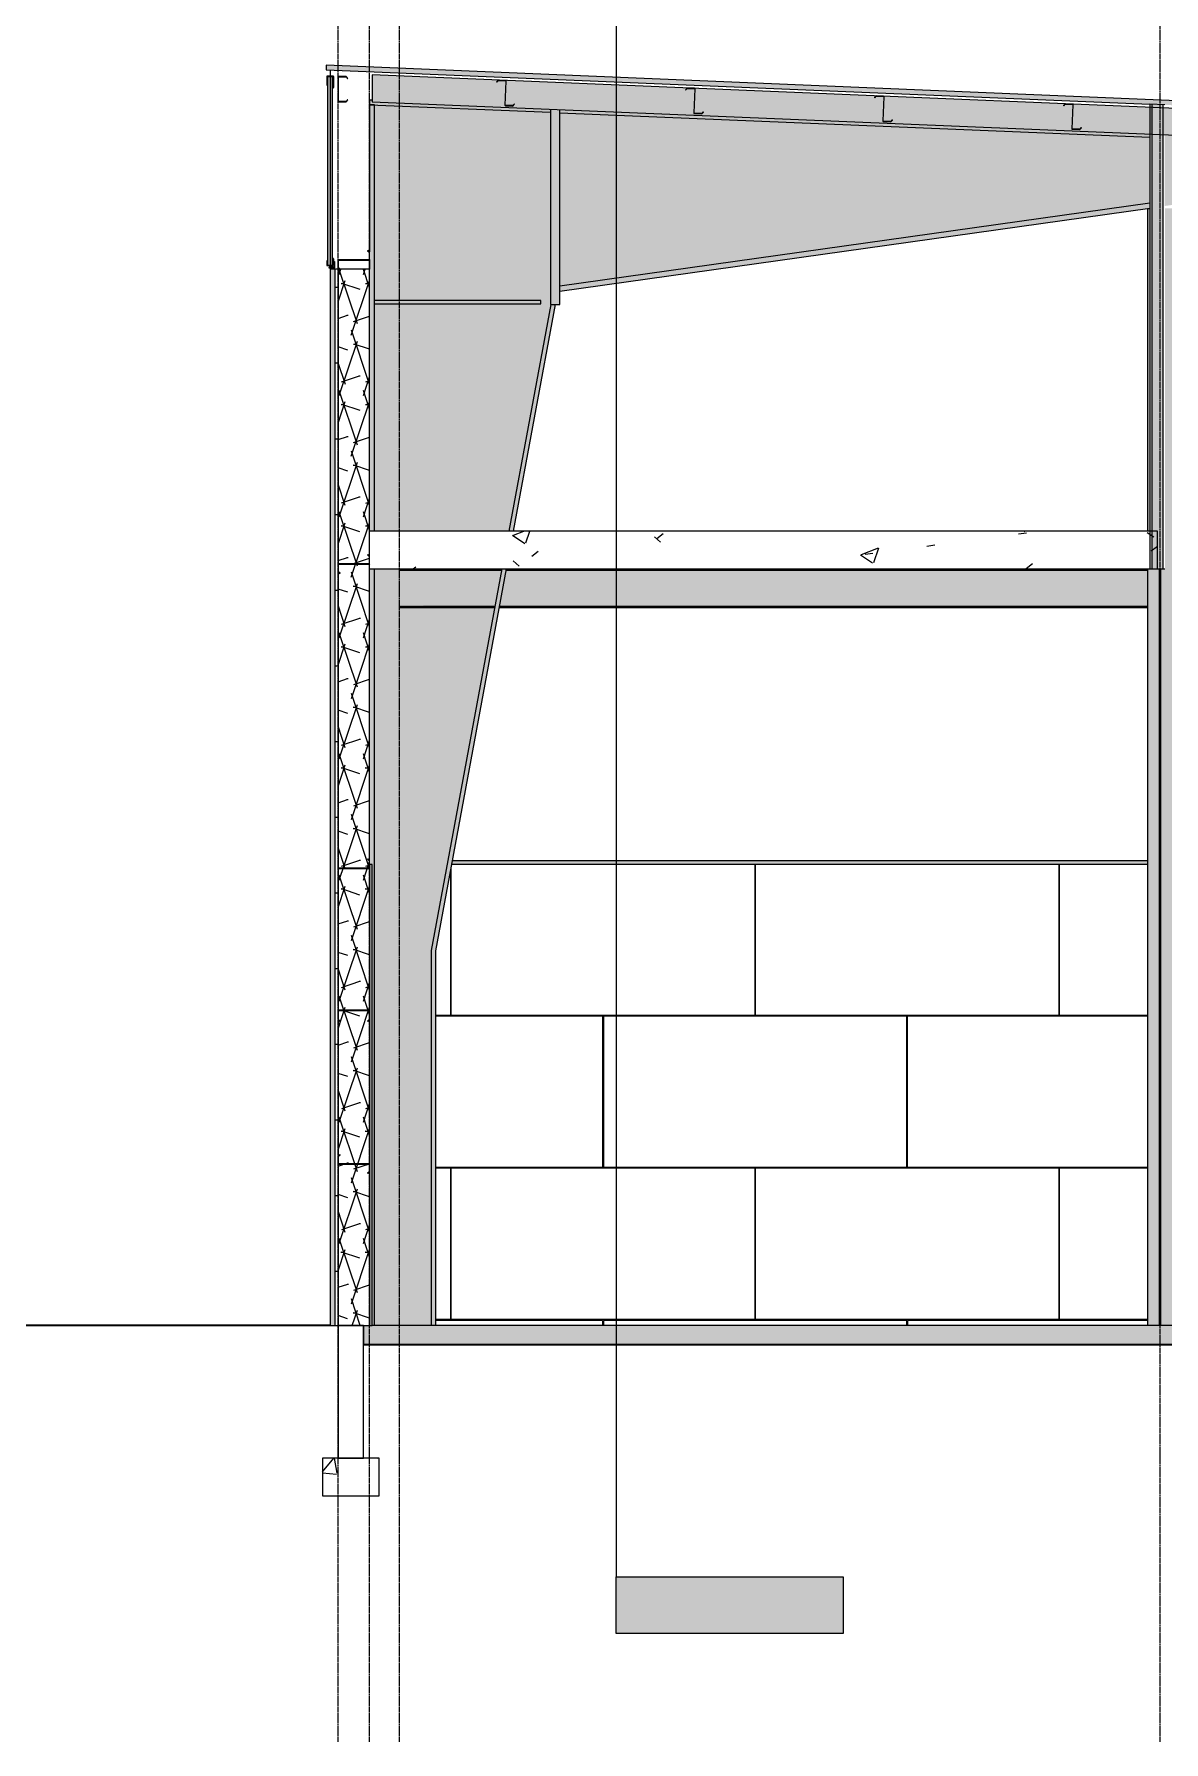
# Model space of a CAD drawing. Header units: inches. Extents: x -23034 to -8448, y -290 to 853.
# Drawn here: x -13776 to -13418, y -132 to 410 of the extents above; entities that cross this region are included whole.
import ezdxf

# ---------------------------------------------------------------- set-up
doc = ezdxf.new("R2010")
doc.units = ezdxf.units.IN
doc.header["$MEASUREMENT"] = 0
doc.linetypes.add('Grid Line 1_2_', pattern=[0.875, 0.5, -0.125, 0.125, -0.125])
doc.linetypes.add('Hidden 1_8_', pattern=[0.1875, 0.125, -0.0625])
for name, color, linetype, lineweight in [('A-CLNG', 13, 'Continuous', 9), ('A-CLNG-PATT', 13, 'Continuous', 9), ('A-FLOR', 192, 'Continuous', 9), ('A-FLOR-PATT', 8, 'Continuous', 25), ('A-GLAZ-CWMG', 51, 'Continuous', 9), ('A-ROOF', 132, 'Continuous', 9), ('A-WALL', 113, 'Continuous', 9), ('A-WALL-PATT', 111, 'Continuous', 25), ('C-BLDG-PADS', 91, 'Continuous', 9), ('C-TOPO', 7, 'Continuous', 9), ('G-ANNO-SYMB', 111, 'Continuous', 9), ('I-WALL', 2, 'Continuous', 9), ('L-SITE-WALL', 31, 'Continuous', 9), ('S-BEAM', 12, 'Continuous', 9), ('S-COLS', 52, 'Continuous', 9), ('S-FNDN', 32, 'Continuous', 9), ('S-GRID', 1, 'Continuous', 9)]:
    doc.layers.add(name, color=color, linetype=linetype, lineweight=lineweight)
pattern_1 = [(50, (22063.86, 65.275), (55.0854, -4.81984), [5.76, -63.36]), (355, (22063.86, 65.275), (-10.65569, 57.76853), [4.608, -50.688]), (100.451, (22068.45, 64.874), (44.42947, 52.94866), [4.895, -53.848]), (46.184, (22063.86, 80.635), (81.96444, -12.71212), [8.64, -95.04]), (96.636, (22070.69, 79.576), (71.7815, 74.81238), [7.343, -80.772]), (351.184, (22063.86, 80.635), (71.78195, 74.81243), [6.912, -76.032]), (21, (22071.54, 76.795), (45.84207, -30.92146), [5.76, -63.36]), (326, (22071.54, 76.795), (18.68706, 55.69148), [4.608, -50.688]), (71.451, (22075.36, 74.22), (64.52891, 24.77011), [4.895, -53.848]), (37.5, (22063.858, 65.275), (0.933895, 25.566816), [2.534, -47.539, 2.534, -48.922, -50.88]), (37.5, (22063.858, 65.275), (0.933895, 25.566816), [-101.53, 2.534, -48.346]), (7.5, (22063.858, 65.275), (20.20404, 30.291303), [2.534, -26.803, 2.534, -46.387, -19.392]), (7.5, (22063.858, 65.275), (20.20404, 30.291303), [-78.259, 2.534, -16.858]), (327.5, (22046.732, 65.275), (40.997785, -1.732403), [2.534, -16.666, 2.534, -57.37, -79.488]), (327.5, (22046.732, 65.275), (40.997785, -1.732403), [-79.104, 2.534, -76.954]), (317.5, (22039.052, 65.275), (44.788883, 7.68784), [2.534, -22.426, 2.534, -37.248, -56.448]), (317.5, (22039.052, 65.275), (44.788883, 7.68784), [-64.742, 2.534, -53.914])]
pattern_2 = [(45, (22063.858, 65.275), (-19.007, 19.007), []), (45, (22063.858, 94.075), (-19.007, 19.007), [])]
pattern_3 = [(161.57, (22064.818, 66.235), (-7.6802237, -0.0009796), [0, -54.643, 6.067, 0]), (18.43, (22062.898, 66.235), (-7.6802237, 0.0009796), [0, -54.643, 6.067, 0]), (108.43, (22064.818, 66.235), (3.8382953, -19.20136532), [18.211, -42.499]), (71.57, (22062.898, 66.235), (3.8382953, 19.20136532), [18.211, -42.499])]
pattern_4 = [(0, (22063.858, 65.275), (0, 24), []), (90, (22063.858, 65.275), (-24, 1e-15), [])]

# ---------------------------------------------------------------- blocks, each defined once
blk = doc.blocks.new('Struct_Sports Complex_2015_rvt-3-Section 5')
at = {"layer": 'S-FNDN'}
h = blk.add_hatch(dxfattribs=at)
h.set_pattern_fill('FP_22', color=256, style=0, pattern_type=2)
h.set_pattern_definition(pattern_1)
h.paths.add_polyline_path([(21119.3, -54), (21137.3, -54), (21137.3, -42), (21119.3, -42)], flags=0)
at = {"layer": 'L-SITE-WALL', "color": 10, "lineweight": 25}
for p, q in [((21132.3, 0), (21124.3, 0)), ((21124.3, 0), (21124.3, -42)), ((21132.3, -42), (21132.3, 0)), ((21124.3, -42), (21132.3, -42))]:
    blk.add_line(p, q, dxfattribs=at)
at = {"layer": 'S-FNDN', "color": 10, "lineweight": 25}
for p, q in [((21137.3, -42), (21119.3, -42)), ((21119.3, -42), (21119.3, -54)), ((21137.3, -54), (21137.3, -42)), ((21119.3, -54), (21137.3, -54))]:
    blk.add_line(p, q, dxfattribs=at)
blk = doc.blocks.new('Girt_C - 10_D-1162511-Section 5')
at = {"layer": 'S-BEAM', "lineweight": 15}
for p, q in [((21124.3, 99.87), (21124.3, 97)), ((21124.41, 97.05), (21124.41, 99.87)), ((21134.12, 100.05), (21124.49, 100.05)), ((21124.49, 99.95), (21134.12, 99.95)), ((21134.19, 99.87), (21134.19, 97.05)), ((21134.3, 97), (21134.3, 99.87)), ((21124.3, 97), (21124.88, 96.52)), ((21124.95, 96.6), (21124.41, 97.05)), ((21124.88, 96.52), (21124.95, 96.6)), ((21134.19, 97.05), (21133.66, 96.6)), ((21133.66, 96.6), (21133.73, 96.52)), ((21133.73, 96.52), (21134.3, 97))]:
    blk.add_line(p, q, dxfattribs=at)
for centre, radius, start, end in [((21124.49, 99.87), 0.187, 90, 180), ((21124.49, 99.87), 0.0782, 90, 176.9576), ((21134.12, 99.87), 0.188, 0, 90), ((21134.12, 99.87), 0.0782, 2.1227, 90)]:
    blk.add_arc(centre, radius, start, end, dxfattribs=at)
blk = doc.blocks.new('Girt_C - 8_D-1162512-Section 5')
at = {"layer": 'S-BEAM', "lineweight": 15}
for p, q in [((21124.3, 395.93), (21124.3, 388.31)), ((21124.41, 388.31), (21124.41, 395.93)), ((21126.86, 396.12), (21124.49, 396.12)), ((21124.49, 396.01), (21126.81, 396.01)), ((21126.81, 396.01), (21127.26, 395.48)), ((21127.34, 395.55), (21126.86, 396.12)), ((21127.26, 395.48), (21127.34, 395.55)), ((21126.81, 388.23), (21124.49, 388.23)), ((21124.49, 388.12), (21126.86, 388.12)), ((21127.26, 388.77), (21126.81, 388.23)), ((21126.86, 388.12), (21127.34, 388.7)), ((21127.34, 388.7), (21127.26, 388.77))]:
    blk.add_line(p, q, dxfattribs=at)
for centre, radius, start, end in [((21124.49, 395.93), 0.188, 90, 180), ((21124.49, 395.93), 0.0782, 92.1227, 180), ((21124.49, 388.31), 0.188, 180, 270), ((21124.49, 388.31), 0.0782, 180, 266.9576)]:
    blk.add_arc(centre, radius, start, end, dxfattribs=at)
blk = doc.blocks.new('Rectangular Mullion - Profile_Polycarbonate_Upper and left-1149837-Section 5')
at = {"layer": 'A-GLAZ-CWMG'}
blk.add_hatch(color=256, dxfattribs=at).paths.add_polyline_path([(21122.85, 392.59), (21122.85, 396.22), (21120.72, 396.22), (21120.78, 396.15), (21122.79, 396.15), (21122.79, 392.66)], flags=0)
at = {"layer": 'A-GLAZ-CWMG', "lineweight": 13}
for p, q in [((21122.85, 396.22), (21120.72, 396.22)), ((21120.72, 396.22), (21120.72, 393.38)), ((21120.78, 393.44), (21120.78, 396.15)), ((21120.78, 396.15), (21122.79, 396.15)), ((21122.79, 396.15), (21122.79, 392.66)), ((21122.85, 392.59), (21122.85, 396.22)), ((21120.72, 393.38), (21120.85, 393.38)), ((21120.85, 393.44), (21120.78, 393.44)), ((21120.85, 393.38), (21120.85, 393.44)), ((21122.56, 392.84), (21122.49, 392.84)), ((21122.49, 392.84), (21122.49, 392.59)), ((21122.49, 392.59), (21122.85, 392.59)), ((21122.56, 392.66), (21122.56, 392.84)), ((21122.79, 392.66), (21122.56, 392.66))]:
    blk.add_line(p, q, dxfattribs=at)
blk = doc.blocks.new('Rectangular Mullion - Profile_Polycarbonate_Lower-1149838-Section 5')
at = {"layer": 'A-GLAZ-CWMG'}
blk.add_hatch(color=256, dxfattribs=at).paths.add_polyline_path([(21122.85, 336.19), (21122.79, 336.25), (21120.78, 336.25), (21120.72, 336.19)], flags=0)
at = {"layer": 'A-GLAZ-CWMG', "lineweight": 13}
for p, q in [((21120.85, 337.64), (21120.72, 337.64)), ((21120.72, 337.64), (21120.72, 336.19)), ((21120.72, 336.19), (21122.85, 336.19)), ((21120.78, 336.25), (21120.78, 337.58)), ((21120.78, 337.58), (21120.85, 337.58)), ((21122.79, 336.25), (21120.78, 336.25)), ((21120.85, 337.58), (21120.85, 337.64)), ((21122.85, 338.43), (21122.49, 338.43)), ((21122.49, 338.43), (21122.49, 338.18)), ((21122.49, 338.18), (21122.56, 338.18)), ((21122.56, 338.18), (21122.56, 338.37)), ((21122.56, 338.37), (21122.79, 338.37)), ((21122.79, 338.37), (21122.79, 336.25)), ((21122.85, 336.19), (21122.85, 338.43))]:
    blk.add_line(p, q, dxfattribs=at)
blk = doc.blocks.new('W-Wide Flange-Column - B1-C-1108675-Section 5')
at = {"layer": 'S-COLS', "linetype": 'Hidden 1_8_'}
for p, q in [((21384.9, 0), (21384.9, 240)), ((21385.21, 240), (21385.21, 0))]:
    blk.add_line(p, q, dxfattribs=at)
blk = doc.blocks.new('Girt_Z - 8_D-943826-Section 5')
at = {"layer": 'S-BEAM'}
h = blk.add_hatch(dxfattribs=at)
h.set_pattern_fill('FP_24', color=256, style=0, pattern_type=2)
h.set_pattern_definition(pattern_2)
h.paths.add_polyline_path([(21179.74, 386.79), (21180.25, 387.35), (21180.17, 387.42), (21179.7, 386.91), (21177.38, 387), (21177.38, 386.89)], flags=0)
h.paths.add_polyline_path([(21177.31, 387.08), (21177.62, 394.7), (21177.51, 394.71), (21177.2, 387.09)], flags=0)
h.paths.add_polyline_path([(21174.65, 394.37), (21175.13, 394.88), (21177.44, 394.79), (21177.44, 394.9), (21175.08, 395), (21174.57, 394.44)], flags=0)
at = {"layer": 'S-BEAM', "lineweight": 15}
for p, q in [((21175.08, 395), (21174.57, 394.44)), ((21174.57, 394.44), (21174.65, 394.37)), ((21174.65, 394.37), (21175.13, 394.88)), ((21177.44, 394.9), (21175.08, 395)), ((21175.13, 394.88), (21177.44, 394.79)), ((21177.51, 394.71), (21177.2, 387.09)), ((21177.31, 387.08), (21177.62, 394.7)), ((21179.7, 386.91), (21177.38, 387)), ((21177.38, 386.89), (21179.74, 386.79)), ((21180.17, 387.42), (21179.7, 386.91)), ((21179.74, 386.79), (21180.25, 387.35)), ((21180.25, 387.35), (21180.17, 387.42))]:
    blk.add_line(p, q, dxfattribs=at)
for centre, radius, start, end in [((21177.44, 394.71), 0.187, 357.6141, 87.6141), ((21177.44, 394.71), 0.0782, 357.6141, 85.4913), ((21177.38, 387.08), 0.188, 177.6141, 267.6141), ((21177.38, 387.08), 0.0782, 177.6141, 264.5717)]:
    blk.add_arc(centre, radius, start, end, dxfattribs=at)
blk = doc.blocks.new('Girt_Z - 8_D-V82-Section 5')
at = {"layer": 'S-BEAM', "lineweight": 15}
for p, q in [((21235.03, 392.5), (21234.52, 391.94)), ((21234.52, 391.94), (21234.6, 391.87)), ((21234.6, 391.87), (21235.07, 392.39)), ((21237.39, 392.4), (21235.03, 392.5)), ((21235.07, 392.39), (21237.39, 392.29)), ((21237.46, 392.21), (21237.15, 384.59)), ((21237.25, 384.59), (21237.57, 392.2)), ((21240.11, 384.92), (21239.64, 384.41)), ((21239.69, 384.3), (21240.2, 384.85)), ((21240.2, 384.85), (21240.11, 384.92)), ((21237.32, 384.4), (21239.69, 384.3)), ((21239.64, 384.41), (21237.33, 384.51))]:
    blk.add_line(p, q, dxfattribs=at)
for centre, radius, start, end in [((21237.38, 392.21), 0.187, 357.6141, 87.6141), ((21237.38, 392.21), 0.0782, 357.6141, 85.4913), ((21237.33, 384.58), 0.188, 177.6141, 267.6141), ((21237.33, 384.58), 0.0782, 177.6141, 264.5717)]:
    blk.add_arc(centre, radius, start, end, dxfattribs=at)
blk = doc.blocks.new('Girt_Z - 8_D-V83-Section 5')
at = {"layer": 'S-BEAM'}
h = blk.add_hatch(dxfattribs=at)
h.set_pattern_fill('FP_24', color=256, style=0, pattern_type=2)
h.set_pattern_definition(pattern_2)
h.paths.add_polyline_path([(21299.64, 381.8), (21300.14, 382.35), (21300.06, 382.43), (21299.59, 381.91), (21297.27, 382.01), (21297.27, 381.9)], flags=0)
h.paths.add_polyline_path([(21297.2, 382.09), (21297.52, 389.71), (21297.41, 389.71), (21297.09, 382.09)], flags=0)
h.paths.add_polyline_path([(21294.55, 389.37), (21295.02, 389.89), (21297.34, 389.79), (21297.34, 389.9), (21294.98, 390), (21294.47, 389.45)], flags=0)
at = {"layer": 'S-BEAM', "lineweight": 15}
for p, q in [((21294.98, 390), (21294.47, 389.45)), ((21297.34, 389.9), (21294.98, 390)), ((21294.47, 389.45), (21294.55, 389.37)), ((21294.55, 389.37), (21295.02, 389.89)), ((21295.02, 389.89), (21297.34, 389.79)), ((21297.41, 389.71), (21297.09, 382.09)), ((21297.2, 382.09), (21297.52, 389.71)), ((21299.59, 381.91), (21297.27, 382.01)), ((21297.27, 381.9), (21299.64, 381.8)), ((21300.06, 382.43), (21299.59, 381.91)), ((21299.64, 381.8), (21300.14, 382.35)), ((21300.14, 382.35), (21300.06, 382.43))]:
    blk.add_line(p, q, dxfattribs=at)
for centre, radius, start, end in [((21297.33, 389.71), 0.187, 357.6141, 87.6141), ((21297.33, 389.71), 0.0782, 357.6141, 85.4913), ((21297.28, 382.09), 0.188, 177.6141, 267.6141), ((21297.28, 382.09), 0.0782, 177.6141, 264.5717)]:
    blk.add_arc(centre, radius, start, end, dxfattribs=at)
blk = doc.blocks.new('Girt_Z - 8_D-V84-Section 5')
at = {"layer": 'S-BEAM'}
h = blk.add_hatch(dxfattribs=at)
h.set_pattern_fill('FP_24', color=256, style=0, pattern_type=2)
h.set_pattern_definition(pattern_2)
h.paths.add_polyline_path([(21359.59, 379.3), (21360.09, 379.86), (21360.01, 379.93), (21359.54, 379.41), (21357.22, 379.51), (21357.22, 379.4)], flags=0)
h.paths.add_polyline_path([(21357.15, 379.59), (21357.47, 387.21), (21357.36, 387.21), (21357.04, 379.6)], flags=0)
h.paths.add_polyline_path([(21354.5, 386.87), (21354.97, 387.39), (21357.29, 387.29), (21357.29, 387.4), (21354.92, 387.5), (21354.42, 386.95)], flags=0)
at = {"layer": 'S-BEAM', "lineweight": 15}
for p, q in [((21354.92, 387.5), (21354.42, 386.95)), ((21354.42, 386.95), (21354.5, 386.87)), ((21354.5, 386.87), (21354.97, 387.39)), ((21357.29, 387.4), (21354.92, 387.5)), ((21354.97, 387.39), (21357.29, 387.29)), ((21357.36, 387.21), (21357.04, 379.6)), ((21357.15, 379.59), (21357.47, 387.21)), ((21359.54, 379.41), (21357.22, 379.51)), ((21357.22, 379.4), (21359.59, 379.3)), ((21360.01, 379.93), (21359.54, 379.41)), ((21359.59, 379.3), (21360.09, 379.86)), ((21360.09, 379.86), (21360.01, 379.93))]:
    blk.add_line(p, q, dxfattribs=at)
for centre, radius, start, end in [((21357.28, 387.22), 0.187, 357.6141, 87.6141), ((21357.28, 387.22), 0.0782, 357.6141, 85.4913), ((21357.23, 379.59), 0.188, 177.6141, 267.6141), ((21357.23, 379.59), 0.0782, 177.6141, 264.5717)]:
    blk.add_arc(centre, radius, start, end, dxfattribs=at)
blk = doc.blocks.new('W-Wide Flange - W12X26-1073844-Section 5')
at = {"layer": 'S-BEAM'}
h = blk.add_hatch(color=256, dxfattribs=at)
h.paths.add_polyline_path([(21143.8, 239.62), (21176.16, 239.62), (21176.23, 240), (21143.8, 240)], flags=0)
h.paths.add_polyline_path([(21390.44, 239.62), (21390.44, 240), (21389.05, 240), (21389.05, 239.62)], flags=0)
h.paths.add_polyline_path([(21194.07, 239.62), (21381.05, 239.62), (21381.05, 240), (21177.75, 240), (21177.68, 239.62), (21192.54, 239.62)], flags=0)
h = blk.add_hatch(color=256, dxfattribs=at)
h.paths.add_polyline_path([(21368.34, 238.94), (21381.05, 238.94), (21381.05, 239.62), (21177.68, 239.59), (21177.56, 238.94), (21329.61, 238.94)], flags=0)
h.paths.add_polyline_path([(21390.44, 238.94), (21390.44, 239.62), (21389.05, 239.6), (21389.05, 238.94)], flags=0)
h.paths.add_polyline_path([(21174.67, 239.34), (21176.12, 239.42), (21176.16, 239.62), (21143.8, 239.6), (21143.8, 239.34)], flags=0)
h = blk.add_hatch(color=256, dxfattribs=at)
h.paths.add_polyline_path([(21194.07, 228.84), (21381.05, 228.84), (21381.05, 238.94), (21177.56, 238.94), (21175.69, 228.84), (21192.79, 228.84)], flags=0)
h.paths.add_polyline_path([(21389.05, 228.84), (21390.44, 228.84), (21390.44, 238.94), (21389.05, 238.94), (21389.05, 232.73)], flags=0)
h = blk.add_hatch(color=256, dxfattribs=at)
h.paths.add_polyline_path([(21143.8, 228.16), (21174.05, 228.24), (21174.09, 228.45), (21143.8, 228.36), (21143.8, 228.18)], flags=0)
h.paths.add_polyline_path([(21390.44, 228.16), (21390.44, 228.84), (21389.05, 228.84), (21389.05, 228.16)], flags=0)
h.paths.add_polyline_path([(21192.54, 228.16), (21381.05, 228.19), (21381.05, 228.84), (21175.68, 228.82), (21175.56, 228.16)], flags=0)
h = blk.add_hatch(color=256, dxfattribs=at)
h.paths.add_polyline_path([(21175.49, 227.78), (21381.05, 227.78), (21381.05, 228.16), (21175.56, 228.16)], flags=0)
h.paths.add_polyline_path([(21153.8, 227.78), (21173.96, 227.78), (21174.03, 228.16), (21143.8, 228.16), (21143.8, 227.78)], flags=0)
h.paths.add_polyline_path([(21390.44, 227.78), (21390.44, 228.16), (21389.05, 228.16), (21389.05, 227.78)], flags=0)
for p, q in [((21143.8, 239.62), (21143.8, 240)), ((21143.8, 239.28), (21143.8, 239.62)), ((21143.8, 239.62), (21176.16, 239.62)), ((21177.68, 239.62), (21381.05, 239.62)), ((21389.05, 240), (21390.44, 240)), ((21389.05, 239.62), (21390.44, 239.62)), ((21390.44, 240), (21390.44, 239.62)), ((21390.44, 239.62), (21390.44, 238.94)), ((21390.44, 238.94), (21390.44, 228.84)), ((21143.8, 228.16), (21143.8, 228.36)), ((21143.8, 227.78), (21143.8, 228.16)), ((21143.8, 228.16), (21174.03, 228.16)), ((21143.8, 227.78), (21173.96, 227.78)), ((21175.49, 227.78), (21381.05, 227.78)), ((21175.56, 228.16), (21381.05, 228.16)), ((21389.05, 228.16), (21390.44, 228.16)), ((21389.05, 227.78), (21390.44, 227.78)), ((21390.44, 228.84), (21390.44, 228.16)), ((21390.44, 228.16), (21390.44, 227.78))]:
    blk.add_line(p, q, dxfattribs=at)
blk = doc.blocks.new('columns and girder2 - one-1108489-Section 5')
at = {"layer": 'S-BEAM'}
h = blk.add_hatch(color=256, dxfattribs=at)
h.paths.add_polyline_path([(22302.33, 296.54), (22302.33, 298.06), (22123.34, 329.96), (22009.3, 321.86), (22009.24, 320.37), (22123.26, 328.45), (22259.22, 304.22)], flags=0)
h.paths.add_polyline_path([(22006.23, 320.29), (22006.29, 321.79), (21643.96, 326.95), (21643.9, 325.46), (22006.07, 320.29)], flags=0)
h.paths.add_polyline_path([(21640.9, 325.67), (21640.96, 327.17), (21403.33, 358.96), (21386.55, 356.6), (21386.55, 355.09), (21403.33, 357.45), (21640.73, 325.69)], flags=0)
h.paths.add_polyline_path([(21194.62, 328.11), (21381.8, 354.42), (21381.8, 355.93), (21194.62, 329.61)], flags=0)
h.paths.add_polyline_path([(22359.55, 336.13), (22359.55, 337.14), (22305.33, 339.4), (22305.33, 338.39), (22359.15, 336.15)], flags=0)
h.paths.add_polyline_path([(22302.33, 338.52), (22302.33, 339.52), (22010.54, 351.68), (22010.58, 350.67), (22259.22, 340.32)], flags=0)
h.paths.add_polyline_path([(22007.5, 350.8), (22007.54, 351.8), (21645.62, 366.88), (21645.67, 365.88), (22006.07, 350.86)], flags=0)
h.paths.add_polyline_path([(21642.58, 366.01), (21642.62, 367.01), (21386.55, 377.68), (21386.55, 376.68), (21640.73, 366.09)], flags=0)
h.paths.add_polyline_path([(21381.8, 376.87), (21381.8, 377.88), (21194.62, 385.67), (21194.62, 384.67), (21368.34, 377.43)], flags=0)
h.paths.add_polyline_path([(21191.62, 384.8), (21191.62, 385.8), (21135.05, 388.16), (21135.05, 388.66), (21134.3, 388.69), (21134.3, 387.19), (21174.67, 385.5)], flags=0)
h = blk.add_hatch(color=256, dxfattribs=at)
h.paths.add_polyline_path([(21155.3, -6), (21155.3, -6), (21153.8, -6)], flags=0)
h.paths.add_polyline_path([(21135.8, -6), (21135.8, -6), (21134.3, -6)], flags=0)
h.paths.add_polyline_path([(21153.8, 0), (21155.3, 0), (21155.3, 118.86), (21177.75, 240), (21176.23, 240), (21153.8, 119), (21153.8, 76.49)], flags=0)
h.paths.add_polyline_path([(21135.8, 0), (21135.8, 240), (21134.3, 240), (21134.3, 146.25), (21135.05, 146.25), (21135.05, 0)], flags=0)
h.paths.add_polyline_path([(22358.05, 0), (22359.55, 0), (22359.55, 146.5), (22358.8, 146.5), (22358.8, 194.5), (22359.55, 194.5), (22359.55, 336.13), (22358.44, 336.15), (22358.44, 335.8), (22358.05, 335.8), (22358.05, 324.3), (22358.44, 324.3), (22358.44, 323.95), (22358.05, 323.95), (22358.05, 37.42)], flags=0)
h.paths.add_polyline_path([(22340.05, 0), (22340.05, 119), (22305.31, 294.08), (22303.8, 294.08), (22338.55, 118.85), (22338.55, 0), (22339.98, 0)], flags=0)
h.paths.add_polyline_path([(21134.3, 252), (21135.8, 252), (21135.8, 387.12), (21134.3, 387.19), (21134.3, 271.79)], flags=0)
h.paths.add_polyline_path([(21179.98, 252), (21193.29, 323.84), (21191.77, 323.84), (21178.45, 252), (21179.01, 252)], flags=0)
h = blk.add_hatch(color=256, dxfattribs=at)
h.paths.add_polyline_path([(21153.8, -6), (21153.8, -6), (21135.8, -6)], flags=0)
h.paths.add_polyline_path([(21135.8, 0), (21153.8, 0), (21153.8, 119), (21173.96, 227.78), (21143.8, 227.78), (21143.8, 228.45), (21174.09, 228.45), (21176.1, 239.34), (21143.8, 239.42), (21143.8, 240), (21135.8, 240), (21135.8, 76.49)], flags=0)
h.paths.add_polyline_path([(22340.05, 0), (22358.05, 0), (22358.05, 285.6), (22307.55, 285.6), (22307.55, 286.6), (22358.05, 286.6), (22358.05, 323.95), (22354.43, 323.95), (22354.43, 324.3), (22355.79, 324.3), (22356.19, 324.53), (22356.32, 324.83), (22356.24, 335.46), (22356.16, 335.65), (22355.79, 335.8), (22354.43, 335.8), (22354.43, 336.15), (22358.05, 336.2), (22305.33, 338.39), (22305.33, 294.08), (22340.05, 118.85), (22340.05, 37.42)], flags=0)
h.paths.add_polyline_path([(21135.8, 252), (21178.45, 252), (21191.77, 323.84), (21191.62, 323.84), (21191.62, 384.8), (21135.8, 387.12), (21135.8, 325.09), (21188.62, 325.09), (21188.62, 324.09), (21135.8, 324.09), (21135.8, 271.79)], flags=0)
h.paths.add_polyline_path([(22302.33, 298.06), (22302.33, 338.52), (22010.5, 350.68), (22009.3, 321.88), (22123.34, 329.96), (22259.22, 305.74)], flags=0)
h.paths.add_polyline_path([(22006.29, 321.79), (22007.5, 350.8), (21645.58, 365.88), (21643.96, 326.96), (22006.07, 321.79)], flags=0)
h.paths.add_polyline_path([(22358.05, 324.3), (22358.02, 335.8), (22357.08, 335.8), (22356.71, 335.65), (22356.55, 335.12), (22356.63, 324.65), (22356.71, 324.46), (22357.08, 324.3)], flags=0)
h.paths.add_polyline_path([(21640.96, 327.17), (21642.58, 366.01), (21386.55, 376.68), (21386.55, 356.6), (21403.33, 358.96), (21640.73, 327.2)], flags=0)
h.paths.add_polyline_path([(21194.62, 329.63), (21381.8, 355.93), (21381.8, 376.87), (21194.62, 384.59), (21194.62, 336.13)], flags=0)
h = blk.add_hatch(color=256, dxfattribs=at)
h.paths.add_polyline_path([(22302.33, 294.08), (22305.33, 294.08), (22305.33, 339.4), (22302.33, 339.52), (22302.33, 310.85)], flags=0)
h.paths.add_polyline_path([(22009.06, 316.25), (22010.54, 351.68), (22007.54, 351.8), (22006.07, 316.38)], flags=0)
h.paths.add_polyline_path([(21643.73, 321.47), (21645.62, 366.88), (21642.62, 367.01), (21640.73, 321.59)], flags=0)
h.paths.add_polyline_path([(21194.62, 323.84), (21194.62, 385.67), (21191.62, 385.8), (21191.62, 323.84)], flags=0)
h = blk.add_hatch(color=256, dxfattribs=at)
h.paths.add_polyline_path([(22358.05, 285.6), (22358.05, 286.6), (22307.55, 286.6), (22307.55, 285.6), (22336.69, 285.6)], flags=0)
h.paths.add_polyline_path([(21135.8, 324.09), (21188.62, 324.09), (21188.62, 325.09), (21135.8, 325.09)], flags=0)
for p, q in [((21134.3, 388.69), (21134.3, 387.19)), ((21135.05, 388.66), (21134.3, 388.69)), ((21134.3, 387.19), (21134.3, 340.5)), ((21135.8, 387.12), (21134.3, 387.19)), ((21134.3, 387.19), (21191.62, 384.8)), ((21135.8, 252), (21135.8, 387.12)), ((21191.62, 385.8), (21191.62, 323.84)), ((21194.62, 323.84), (21194.62, 385.67)), ((21194.62, 384.67), (21381.8, 376.87)), ((21381.8, 355.93), (21194.62, 329.63)), ((21194.62, 328.11), (21381.8, 354.42)), ((21134.3, 338.13), (21134.3, 335)), ((21188.62, 325.09), (21135.8, 325.09)), ((21188.62, 324.09), (21188.62, 325.09)), ((21135.8, 324.09), (21188.62, 324.09)), ((21191.77, 323.84), (21178.45, 252)), ((21179.98, 252), (21193.29, 323.84)), ((21191.62, 323.84), (21194.62, 323.84)), ((21135.8, 0), (21135.8, 240)), ((21176.23, 240), (21153.8, 119)), ((21155.3, 118.86), (21177.75, 240)), ((21153.8, 119), (21153.8, 0)), ((21155.3, 0), (21155.3, 118.86))]:
    blk.add_line(p, q, dxfattribs=at)
blk = doc.blocks.new('L-Angle - L2X2X3_16-1162514-Section 5')
at = {"layer": 'S-BEAM', "lineweight": 15}
for p, q in [((21123.12, 337.25), (21123.12, 335.81)), ((21123.3, 335.44), (21123.3, 337.44)), ((21121.3, 335.44), (21123.3, 335.44)), ((21122.93, 335.63), (21121.49, 335.63))]:
    blk.add_line(p, q, dxfattribs=at)
for centre, start, end in [((21122.93, 335.81), 270, 0), ((21123.3, 337.25), 90, 180), ((21121.49, 335.44), 90, 180)]:
    blk.add_arc(centre, 0.188, start, end, dxfattribs=at)
blk = doc.blocks.new('Girt_Z - 10_D-1101369-Section 5')
at = {"layer": 'S-BEAM'}
h = blk.add_hatch(dxfattribs=at)
h.set_pattern_fill('FP_24', color=256, style=0, pattern_type=2)
h.set_pattern_definition(pattern_2)
h.paths.add_polyline_path([(21124.88, 142.02), (21124.95, 142.1), (21124.41, 142.55), (21124.41, 144.87), (21124.3, 144.87), (21124.3, 142.5)], flags=0)
h.paths.add_polyline_path([(21134.12, 144.95), (21134.12, 145.05), (21124.49, 145.05), (21124.49, 144.95)], flags=0)
h.paths.add_polyline_path([(21134.19, 145.13), (21134.3, 145.13), (21134.3, 147.5), (21133.73, 147.98), (21133.66, 147.9), (21134.19, 147.45)], flags=0)
at = {"layer": 'S-BEAM', "lineweight": 15}
for p, q in [((21133.73, 147.98), (21133.66, 147.9)), ((21133.66, 147.9), (21134.19, 147.45)), ((21134.3, 147.5), (21133.73, 147.98)), ((21134.19, 147.45), (21134.19, 145.13)), ((21134.3, 145.13), (21134.3, 147.5)), ((21124.3, 144.87), (21124.3, 142.5)), ((21124.3, 142.5), (21124.88, 142.02)), ((21124.41, 142.55), (21124.41, 144.87)), ((21124.95, 142.1), (21124.41, 142.55)), ((21134.12, 145.05), (21124.49, 145.05)), ((21124.49, 144.95), (21134.12, 144.95)), ((21124.88, 142.02), (21124.95, 142.1))]:
    blk.add_line(p, q, dxfattribs=at)
for centre, radius, start, end in [((21124.49, 144.87), 0.188, 90, 180), ((21124.49, 144.87), 0.0782, 90, 177.8773), ((21134.12, 145.13), 0.188, 270, 0), ((21134.12, 145.13), 0.0782, 270, 356.9576)]:
    blk.add_arc(centre, radius, start, end, dxfattribs=at)
blk = doc.blocks.new('Girt_Z - 10_D-V98-Section 5')
at = {"layer": 'S-BEAM', "lineweight": 15}
for p, q in [((21133.73, 244.48), (21133.66, 244.4)), ((21133.66, 244.4), (21134.19, 243.95)), ((21134.3, 244), (21133.73, 244.48)), ((21134.19, 243.95), (21134.19, 241.63)), ((21134.3, 241.63), (21134.3, 244)), ((21124.3, 241.37), (21124.3, 239)), ((21124.3, 239), (21124.88, 238.52)), ((21124.41, 239.05), (21124.41, 241.37)), ((21124.95, 238.6), (21124.41, 239.05)), ((21134.12, 241.55), (21124.49, 241.55)), ((21124.49, 241.45), (21134.12, 241.45)), ((21124.88, 238.52), (21124.95, 238.6))]:
    blk.add_line(p, q, dxfattribs=at)
for centre, radius, start, end in [((21124.49, 241.37), 0.188, 90, 180), ((21124.49, 241.37), 0.0782, 90, 177.8773), ((21134.12, 241.63), 0.188, 270, 0), ((21134.12, 241.63), 0.0782, 270, 356.9576)]:
    blk.add_arc(centre, radius, start, end, dxfattribs=at)
blk = doc.blocks.new('Girt_Z - 10_D-V99-Section 5')
at = {"layer": 'S-BEAM'}
h = blk.add_hatch(dxfattribs=at)
h.set_pattern_fill('FP_24', color=256, style=0, pattern_type=2)
h.set_pattern_definition(pattern_2)
h.paths.add_polyline_path([(21124.88, 335.02), (21124.95, 335.1), (21124.41, 335.55), (21124.41, 337.87), (21124.3, 337.87), (21124.3, 335.5)], flags=0)
h.paths.add_polyline_path([(21134.12, 337.95), (21134.12, 338.05), (21124.49, 338.05), (21124.49, 337.95)], flags=0)
h.paths.add_polyline_path([(21134.19, 338.13), (21134.3, 338.13), (21134.3, 340.5), (21133.73, 340.98), (21133.66, 340.9), (21134.19, 340.45)], flags=0)
at = {"layer": 'S-BEAM', "lineweight": 15}
for p, q in [((21124.3, 337.87), (21124.3, 335.5)), ((21124.41, 335.55), (21124.41, 337.87)), ((21134.12, 338.05), (21124.49, 338.05)), ((21124.49, 337.95), (21134.12, 337.95)), ((21133.73, 340.98), (21133.66, 340.9)), ((21133.66, 340.9), (21134.19, 340.45)), ((21134.3, 340.5), (21133.73, 340.98)), ((21134.19, 340.45), (21134.19, 338.13)), ((21134.3, 338.13), (21134.3, 340.5)), ((21124.3, 335.5), (21124.88, 335.02)), ((21124.95, 335.1), (21124.41, 335.55)), ((21124.88, 335.02), (21124.95, 335.1))]:
    blk.add_line(p, q, dxfattribs=at)
for centre, radius, start, end in [((21124.49, 337.87), 0.188, 90, 180), ((21124.49, 337.87), 0.0782, 90, 177.8773), ((21134.12, 338.13), 0.188, 270, 0), ((21134.12, 338.13), 0.0782, 270, 356.9576)]:
    blk.add_arc(centre, radius, start, end, dxfattribs=at)
blk = doc.blocks.new('Girt_Z - 10_D-1118249-Section 5')
at = {"layer": 'S-BEAM'}
h = blk.add_hatch(color=256, dxfattribs=at)
h.paths.add_polyline_path([(22304.91, 145.13), (22333.34, 145.13), (22332.87, 147.5), (22112.8, 147.5), (22112.8, 146.25), (22233.68, 146.25), (22233.68, 145.13), (22304.62, 145.13)], flags=0)
h.paths.add_polyline_path([(21174.67, 146.25), (21381.05, 146.25), (21381.05, 147.5), (21160.61, 147.5), (21160.38, 146.25)], flags=0)
h.paths.add_polyline_path([(21389.05, 146.25), (21622.3, 146.25), (21622.3, 147.5), (21389.05, 147.5)], flags=0)
h.paths.add_polyline_path([(22104.8, 146.25), (22104.8, 147.5), (21871.55, 147.5), (21871.55, 146.25), (22104.28, 146.25)], flags=0)
h.paths.add_polyline_path([(21630.3, 146.25), (21863.55, 146.25), (21863.55, 147.5), (21630.3, 147.5)], flags=0)
blk.add_line((21160.61, 147.5), (21381.05, 147.5), dxfattribs=at)
blk = doc.blocks.new('Girt_Z - 10_D-1185133-Section 5')
at = {"layer": 'S-BEAM', "lineweight": 15}
for p, q in [((21124.88, 54.23), (21124.3, 53.75)), ((21124.95, 54.15), (21124.88, 54.23)), ((21124.3, 53.75), (21124.3, 51.38)), ((21124.41, 53.7), (21124.95, 54.15)), ((21124.41, 51.38), (21124.41, 53.7)), ((21134.12, 51.3), (21124.49, 51.3)), ((21124.49, 51.2), (21134.12, 51.2)), ((21134.19, 48.8), (21133.66, 48.35)), ((21133.73, 48.27), (21134.3, 48.75)), ((21134.19, 51.12), (21134.19, 48.8)), ((21134.3, 48.75), (21134.3, 51.12)), ((21133.66, 48.35), (21133.73, 48.27))]:
    blk.add_line(p, q, dxfattribs=at)
for centre, radius, start, end in [((21124.49, 51.38), 0.188, 180, 270), ((21124.49, 51.38), 0.0782, 183.0424, 270), ((21134.12, 51.12), 0.188, 0, 90), ((21134.12, 51.12), 0.0782, 2.1227, 90)]:
    blk.add_arc(centre, radius, start, end, dxfattribs=at)
blk = doc.blocks.new('Section - 3_32_ x 3_8_-18514-Section 5')
at = {"layer": 'G-ANNO-SYMB'}
blk.add_hatch(color=256, dxfattribs=at).paths.add_polyline_path([(22131.83, -79.66), (22059.83, -79.66), (22059.83, -97.66), (22131.83, -97.66)], flags=0)
for p, q in [((22059.83, -97.66), (22059.83, -79.66)), ((22059.83, -79.66), (22131.83, -79.66)), ((22131.83, -79.66), (22131.83, -97.66)), ((22131.83, -97.66), (22059.83, -97.66))]:
    blk.add_line(p, q, dxfattribs=at)

msp = doc.modelspace()

# ---------------------------------------------------------------- hatches: boundary and pattern name
at = {"layer": 'A-CLNG-PATT'}
h = msp.add_hatch(dxfattribs=at)
h.set_pattern_fill('FP_23', color=256, style=0, pattern_type=2)
h.set_pattern_definition(pattern_3)
h.paths.add_polyline_path([(-12431.79815, 336.59363), (-12431.79815, 345.101), (-13669.30612, 396.66384), (-13669.30612, 388.15646), (-12545.13975, 341.31619)], flags=0)
at = {"layer": 'A-FLOR-PATT', "lineweight": 9}
h = msp.add_hatch(dxfattribs=at)
h.set_pattern_fill('FP_22', color=256, style=0, pattern_type=2)
h.set_pattern_definition(pattern_1)
h.paths.add_polyline_path([(-13474.74975, 240), (-13420.18112, 240), (-13420.18112, 252), (-13670.05612, 252), (-13670.05612, 240), (-13629.68475, 240)], flags=0)
at = {"layer": 'A-ROOF'}
msp.add_hatch(color=256, dxfattribs=at).paths.add_polyline_path([(-12368.55512, 343.42181), (-12368.55512, 344.92312), (-13683.90594, 399.7294), (-13683.90594, 398.2281), (-12390.20475, 344.32388)], flags=0)
at = {"layer": 'A-WALL-PATT', "lineweight": 9, "transparency": 33554649}
msp.add_hatch(color=256, dxfattribs=at).paths.add_polyline_path([(-13683.43929, 336.25036), (-13681.86449, 336.25036), (-13681.86449, 396.15366), (-13683.43929, 396.15366), (-13683.43929, 388.97336)], flags=0)
at = {"layer": 'A-WALL-PATT', "lineweight": 9}
h = msp.add_hatch(dxfattribs=at)
h.set_pattern_fill('FP_26', color=256, style=0, pattern_type=2)
h.set_pattern_definition([(0, (22063.858, 65.275), (61.44, 15.36), [2.534, -43.546, 2.534, -43.546, -245.76]), (0, (22063.858, 65.275), (61.44, 15.36), [-92.16, 2.534, -89.626, 2.534, -43.546, -107.52]), (0, (22063.858, 65.275), (61.44, 15.36), [-230.4, 2.534, -28.186, 2.534, -74.266]), (120, (22086.898, 72.955), (-44.02215, 45.528601), [2.534, -43.546, 2.534, -43.546, -245.76]), (120, (22086.898, 72.955), (-44.02215, 45.528601), [-92.16, 2.534, -89.626, 2.534, -43.546, -107.52]), (120, (22086.898, 72.955), (-44.02215, 45.528601), [-230.4, 2.534, -28.186, 2.534, -74.266]), (240, (22094.578, 103.675), (-17.41785, -60.888601), [2.534, -43.546, 2.534, -43.546, -245.76]), (240, (22094.578, 103.675), (-17.41785, -60.888601), [-92.16, 2.534, -89.626, 2.534, -43.546, -107.52]), (240, (22094.578, 103.675), (-17.41785, -60.888601), [-230.4, 2.534, -28.186, 2.534, -74.266])])
h.paths.add_polyline_path([(-13418.43112, 240), (-13417.80612, 240), (-13417.80612, 387.14061), (-13418.43112, 387.16665), (-13418.43112, 242.49461)], flags=0)
h = msp.add_hatch(dxfattribs=at)
h.set_pattern_fill('FP_27', color=256, style=0, pattern_type=2)
h.set_pattern_definition(pattern_4)
h.paths.add_polyline_path([(-13680.05612, 146.25), (-13680.05612, 335), (-13681.05612, 335), (-13681.05612, 146.25)], flags=0)
h = msp.add_hatch(dxfattribs=at)
h.set_pattern_fill('FP_23', color=256, style=0, pattern_type=2)
h.set_pattern_definition(pattern_3)
h.paths.add_polyline_path([(-13670.05612, 146.25), (-13670.05612, 335), (-13680.05612, 335), (-13680.05612, 146.25)], flags=0)
h = msp.add_hatch(dxfattribs=at)
h.set_pattern_fill('FP_27', color=256, style=0, pattern_type=2)
h.set_pattern_definition(pattern_4)
h.paths.add_polyline_path([(-13681.05612, 0), (-13680.05612, 0), (-13680.05612, 146.25), (-13681.05612, 146.25), (-13681.05612, 76.48536)], flags=0)
h = msp.add_hatch(dxfattribs=at)
h.set_pattern_fill('FP_23', color=256, style=0, pattern_type=2)
h.set_pattern_definition(pattern_3)
h.paths.add_polyline_path([(-13680.05612, 0), (-13670.05612, 0), (-13670.05612, 146.25), (-13680.05612, 146.25), (-13680.05612, 76.48536)], flags=0)
h = msp.add_hatch(dxfattribs=at)
h.set_pattern_fill('FP_28', color=256, style=0, pattern_type=2)
h.set_pattern_definition([(90, (22012.18, -722), (-193, -193), [48, -145]), (180, (22012.18, -722), (-2e-14, -193), [96.25, -96.75]), (270, (21915.93, -674), (-193, -193), [48, -145]), (180, (22012.18, -674), (-2e-14, -193), [96.25, -96.75]), (270, (21915.68, -674), (-193, -193), [48, -145]), (180, (21915.68, -674), (-2e-14, -193), [96.25, -96.75]), (90, (21819.43, -722), (-193, -193), [48, -145]), (180, (21915.68, -722), (-2e-14, -193), [96.25, -96.75]), (90, (21964.18, -673.75), (-193, -193), [48, -145]), (180, (22012.43, -673.75), (-2e-14, -193), [48.25, -144.75]), (180, (22012.43, -625.75), (-2e-14, -193), [48.25, -144.75]), (90, (21867.68, -673.75), (-193, -193), [48, -145]), (180, (21963.93, -673.75), (-2e-14, -193), [96.25, -96.75]), (270, (21963.93, -625.75), (-193, -193), [48, -145]), (180, (21963.93, -625.75), (-2e-14, -193), [96.25, -96.75]), (180, (21867.43, -673.75), (-2e-14, -193), [48, -145]), (270, (21867.43, -625.75), (-193, -193), [48, -145]), (180, (21867.43, -625.75), (-2e-14, -193), [48, -145]), (90, (22012.18, -625.5), (-193, -193), [48, -145]), (180, (22012.18, -625.5), (-2e-14, -193), [96.25, -96.75]), (270, (21915.93, -577.5), (-193, -193), [48, -145]), (180, (22012.18, -577.5), (-2e-14, -193), [96.25, -96.75]), (270, (21915.68, -577.5), (-193, -193), [48, -145]), (180, (21915.68, -577.5), (-2e-14, -193), [96.25, -96.75]), (270, (21819.43, -577.5), (-193, -193), [48, -145]), (180, (21915.68, -625.5), (-2e-14, -193), [96.25, -96.75]), (90, (21964.18, -577.25), (-193, -193), [48, -145]), (180, (22012.43, -577.25), (-2e-14, -193), [48.25, -144.75]), (180, (22012.43, -529.25), (-2e-14, -193), [48.25, -144.75]), (90, (21867.68, -577.25), (-193, -193), [48, -145]), (180, (21963.93, -577.25), (-2e-14, -193), [96.25, -96.75]), (270, (21963.93, -529.25), (-193, -193), [48, -145]), (180, (21963.93, -529.25), (-2e-14, -193), [96.25, -96.75]), (180, (21867.43, -577.25), (-2e-14, -193), [48, -145]), (270, (21867.43, -529.25), (-193, -193), [48, -145]), (180, (21867.43, -529.25), (-2e-14, -193), [48, -145])])
h.paths.add_polyline_path([(-13649.05612, 0), (-13423.30612, 0), (-13423.30612, 146.25), (-13643.98016, 146.25), (-13649.05612, 118.86064), (-13649.05612, 76.48536)], flags=0)
h.paths.add_polyline_path([(-12940.80612, 0), (-12940.80612, 146.25), (-13174.05612, 146.25), (-13174.05612, 0), (-13009.94475, 0)], flags=0)
h.paths.add_polyline_path([(-13319.81475, 0), (-13182.05612, 0), (-13182.05612, 146.25), (-13415.30612, 146.25), (-13415.30612, 0)], flags=0)
h.paths.add_polyline_path([(-12700.07475, 0), (-12699.55612, 0), (-12699.55612, 146.25), (-12932.80612, 146.25), (-12932.80612, 0)], flags=0)
h.paths.add_polyline_path([(-12570.68112, 0), (-12570.68112, 146.25), (-12691.55612, 146.25), (-12691.55612, 0), (-12622.60725, 0)], flags=0)
at = {"layer": 'C-BLDG-PADS'}
h = msp.add_hatch(dxfattribs=at)
h.set_pattern_fill('FP_22', color=256, style=0, pattern_type=2)
h.set_pattern_definition(pattern_1)
h.paths.add_polyline_path([(-12013.55612, -6), (-12013.55612, 0), (-12267.93349, -0.01418), (-12267.9526, 0), (-13672.05612, 0), (-13672.05612, -6), (-12080.33475, -6)], flags=0)
at = {"layer": 'I-WALL', "lineweight": 5}
msp.add_hatch(color=256, dxfattribs=at).paths.add_polyline_path([(-13418.43112, 240), (-13418.43112, 387.16665), (-13421.93112, 387.31248), (-13421.93112, 240), (-13421.49085, 240)], flags=0)
at = {"layer": 'L-SITE-WALL'}
for points in [[(-13681.05612, 146.25), (-13681.05612, 335), (-13682.55612, 335), (-13682.55612, 146.25)], [(-13682.55612, 0), (-13681.05612, 0), (-13681.05612, 146.25), (-13682.55612, 146.25), (-13682.55612, 76.48536)]]:
    msp.add_hatch(color=256, dxfattribs=at).paths.add_polyline_path(points, flags=0)
at = {"layer": 'L-SITE-WALL', "lineweight": 5}
msp.add_hatch(color=256, dxfattribs=at).paths.add_polyline_path([(-13670.05612, 0), (-13669.30612, 0), (-13669.30612, 146.25), (-13670.05612, 146.25), (-13670.05612, 76.48536)], flags=0)
at = {"layer": 'S-COLS', "lineweight": 5}
h = msp.add_hatch(color=256, dxfattribs=at)
h.paths.add_polyline_path([(-13415.30612, 0), (-13415.30612, 354.31392), (-13417.80612, 354.31392), (-13417.80612, 240), (-13423.30612, 240), (-13423.30612, 0)], flags=0)
h.paths.add_polyline_path([(-13423.30612, 252), (-13422.55612, 252), (-13422.55612, 354.31392), (-13423.30612, 354.31392), (-13423.30612, 252.25986)], flags=0)

# ---------------------------------------------------------------- linework, layer by layer
at = {"layer": 'A-CLNG', "lineweight": 25}
for p, q in [((-12431.79815, 345.101), (-13669.30612, 396.66384)), ((-13669.30612, 396.66384), (-13669.30612, 388.15646)), ((-13669.30612, 388.15646), (-12431.79815, 336.59363))]:
    msp.add_line(p, q, dxfattribs=at)
at = {"layer": 'A-FLOR', "lineweight": 25}
for p, q in [((-13420.18112, 252), (-13670.05612, 252)), ((-13420.18112, 240), (-13420.18112, 252)), ((-13670.05612, 240), (-13422.55612, 240))]:
    msp.add_line(p, q, dxfattribs=at)
at = {"layer": 'A-ROOF', "lineweight": 25}
for p, q in [((-12368.55512, 344.92312), (-13683.90594, 399.7294)), ((-13683.90594, 399.7294), (-13683.90594, 398.2281)), ((-13683.90594, 398.2281), (-13422.55612, 387.33852))]:
    msp.add_line(p, q, dxfattribs=at)
at = {"layer": 'A-WALL', "lineweight": 25}
for p, q in [((-13683.43929, 396.15366), (-13683.43929, 336.25036)), ((-13681.86449, 396.15366), (-13683.43929, 396.15366)), ((-13681.86449, 336.25036), (-13681.86449, 396.15366)), ((-13683.43929, 336.25036), (-13681.86449, 336.25036))]:
    msp.add_line(p, q, dxfattribs=at)
at = {"layer": 'A-WALL'}
for p, q in [((-13417.80612, 387.14061), (-13422.55612, 387.33852)), ((-13421.93112, 387.31248), (-13421.93112, 240)), ((-13418.43112, 387.16665), (-13418.43112, 240)), ((-13681.05612, 335), (-13681.05612, 146.25)), ((-13680.05612, 335), (-13680.05612, 146.25)), ((-13681.05612, 146.25), (-13681.05612, 0)), ((-13680.05612, 146.25), (-13680.05612, 0)), ((-13670.05612, 146.25), (-13670.05612, 0))]:
    msp.add_line(p, q, dxfattribs=at)
at = {"layer": 'C-BLDG-PADS'}
for p, q in [((-13672.05612, 0), (-13672.05612, -6)), ((-12382.43553, 0), (-13669.30612, 0)), ((-13672.05612, -6), (-12013.55612, -6))]:
    msp.add_line(p, q, dxfattribs=at)
at = {"layer": 'C-TOPO', "lineweight": 35}
for p, q in [((-13682.55612, 0), (-14249.42475, 0)), ((-13672.05612, -6.00628), (-12485.44734, -6.00628))]:
    msp.add_line(p, q, dxfattribs=at)
at = {"layer": 'C-TOPO'}
for p, q in [((-14249.42475, 0), (-13682.55612, 0)), ((-12485.44731, -6.00628), (-13672.05571, -6.00628))]:
    msp.add_line(p, q, dxfattribs=at)
at = {"layer": 'G-ANNO-SYMB'}
msp.add_line((-13591.83632, 737.15708), (-13591.83632, -79.66081), dxfattribs=at)
at = {"layer": 'I-WALL', "lineweight": 25}
for p, q in [((-13422.55612, 387.33852), (-13422.55612, 240)), ((-13422.55612, 240), (-13417.80612, 240))]:
    msp.add_line(p, q, dxfattribs=at)
at = {"layer": 'L-SITE-WALL'}
for p, q in [((-13682.55612, 398.17186), (-13682.55612, 396.21616)), ((-13682.55612, 396.15366), (-13682.55612, 336.25036)), ((-13682.55612, 336.18786), (-13682.55612, 335.6265)), ((-13682.55612, 335.439), (-13682.55612, 335)), ((-13423.30612, 146.25), (-13643.98016, 146.25))]:
    msp.add_line(p, q, dxfattribs=at)
at = {"layer": 'L-SITE-WALL', "lineweight": 25}
for p, q in [((-13682.55612, 335), (-13682.55612, 146.25)), ((-13670.05612, 335), (-13682.55612, 335)), ((-13670.05612, 146.25), (-13670.05612, 335)), ((-13682.55612, 146.25), (-13682.55612, 0)), ((-13669.30612, 146.25), (-13670.05612, 146.25)), ((-13669.30612, 0), (-13669.30612, 146.25)), ((-13682.55612, 0), (-13669.30612, 0))]:
    msp.add_line(p, q, dxfattribs=at)
at = {"layer": 'S-COLS'}
for p, q in [((-13423.30612, 354.31392), (-13422.55612, 354.31392)), ((-13423.30612, 354.31392), (-13423.30612, 252)), ((-13423.30612, 240), (-13423.30612, 0))]:
    msp.add_line(p, q, dxfattribs=at)
at = {"layer": 'S-GRID', "linetype": 'Grid Line 1_2_'}
for p, q in [((-13680.05612, -132), (-13680.05612, 648.65882)), ((-13670.05612, -132), (-13670.05612, 648.65882)), ((-13660.55612, -132), (-13660.55612, 648.65882)), ((-13419.30612, -132), (-13419.30612, 648.65882)), ((-13419.30612, -132), (-13419.30612, 648.65882))]:
    msp.add_line(p, q, dxfattribs=at)

# ---------------------------------------------------------------- block references
at = {"color": 90, "lineweight": 5}
msp.add_blockref('Struct_Sports Complex_2015_rvt-3-Section 5', (-34804.35893, 0), dxfattribs=at)
at = {"layer": 'A-GLAZ-CWMG'}
for name in ['Rectangular Mullion - Profile_Polycarbonate_Upper and left-1149837-Section 5', 'Rectangular Mullion - Profile_Polycarbonate_Lower-1149838-Section 5']:
    msp.add_blockref(name, (-34804.35893, 0), dxfattribs=at)
at = {"layer": 'G-ANNO-SYMB'}
msp.add_blockref('Section - 3_32_ x 3_8_-18514-Section 5', (-35651.66941, 0), dxfattribs=at)
at = {"layer": 'S-BEAM'}
for name in ['Girt_C - 8_D-1162512-Section 5', 'Girt_Z - 8_D-943826-Section 5', 'Girt_Z - 8_D-V82-Section 5', 'Girt_Z - 8_D-V83-Section 5', 'columns and girder2 - one-1108489-Section 5', 'Girt_Z - 8_D-V84-Section 5', 'L-Angle - L2X2X3_16-1162514-Section 5', 'Girt_Z - 10_D-V99-Section 5', 'Girt_Z - 10_D-V98-Section 5', 'W-Wide Flange - W12X26-1073844-Section 5', 'Girt_Z - 10_D-1101369-Section 5', 'Girt_Z - 10_D-1118249-Section 5', 'Girt_C - 10_D-1162511-Section 5', 'Girt_Z - 10_D-1185133-Section 5']:
    msp.add_blockref(name, (-34804.35893, 0), dxfattribs=at)
at = {"layer": 'S-COLS', "linetype": 'Hidden 1_8_'}
msp.add_blockref('W-Wide Flange-Column - B1-C-1108675-Section 5', (-34804.35893, 0), dxfattribs=at)

doc.saveas('drawing.dxf')
